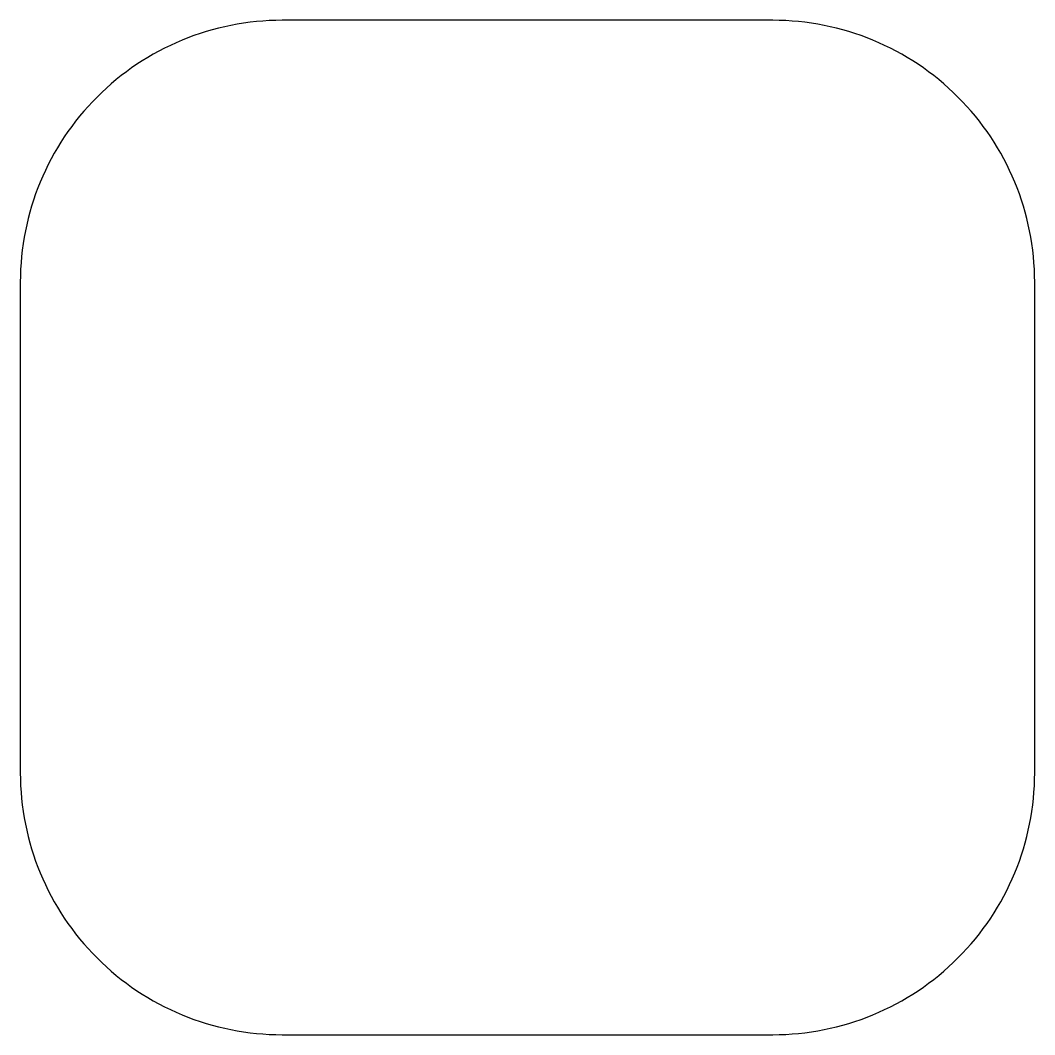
# Model space of a CAD drawing. Header units: inches. Extents: x -1.36 to 1.35, y -1.35 to 1.35.
import ezdxf

# ---------------------------------------------------------------- set-up
doc = ezdxf.new("R2010")
doc.units = ezdxf.units.IN
doc.layers.get('0').update_dxf_attribs({"linetype": 'CONTINUOUS'})

msp = doc.modelspace()

# ---------------------------------------------------------------- linework, layer by layer
msp.add_lwpolyline([(-0.655, 1.355, 0.414214), (-1.355, 0.655), (-1.355, -0.655, 0.414214), (-0.655, -1.355), (0.655, -1.355, 0.414214), (1.355, -0.655), (1.355, 0.655, 0.414214), (0.655, 1.355)], format="xyb", close=True)

doc.saveas('drawing.dxf')
